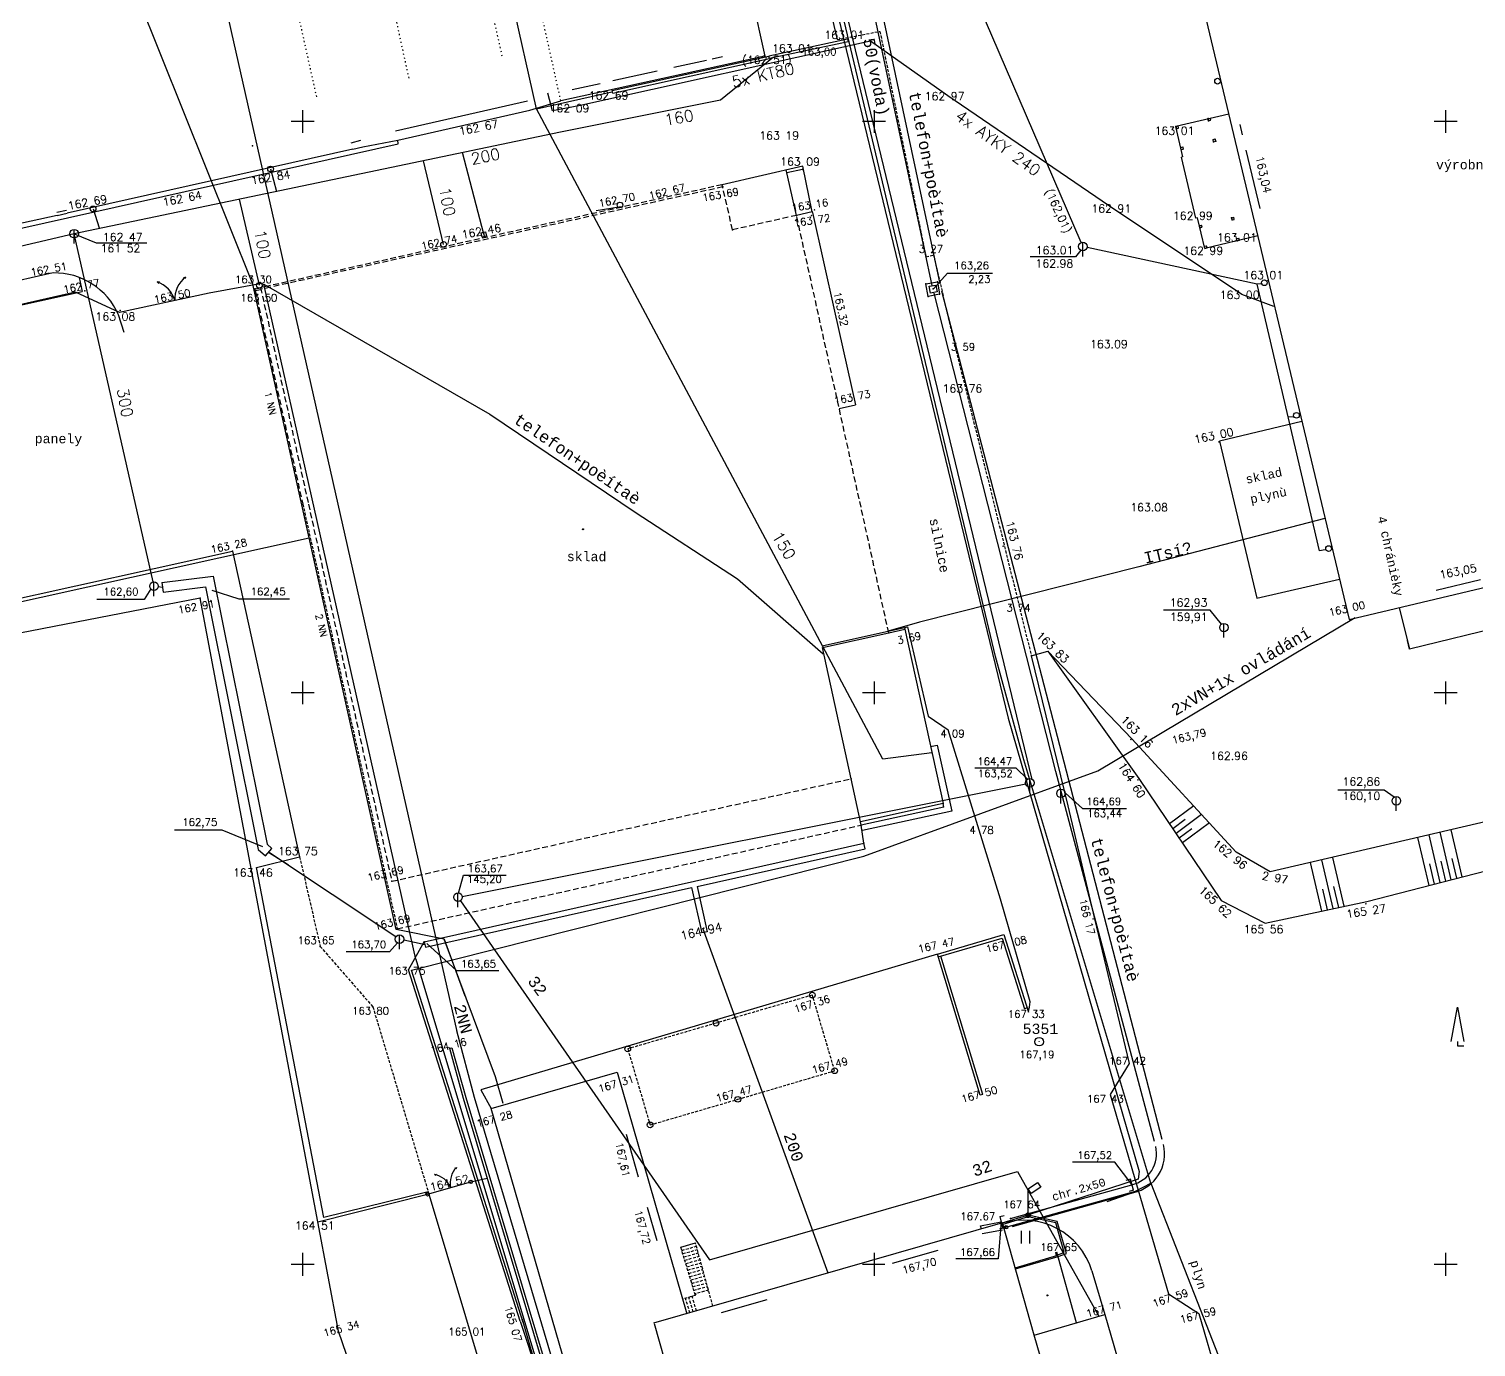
# Model space of a CAD drawing. Extents: x -743125 to -742188, y -1001500 to -1000750.
# Drawn here: x -742723.9 to -742597.3, y -1001207.2 to -1001091.9 of the extents above; entities that cross this region are included whole.
import ezdxf
from ezdxf.enums import TextEntityAlignment as Align

# ---------------------------------------------------------------- set-up
doc = ezdxf.new("R2010")
doc.units = 0
doc.header["$MEASUREMENT"] = 0
for name, pattern in [('DASHED', [0.75, 0.5, -0.25]), ('DOT', [0.25, 0, -0.25]), ('HIDDEN', [0.375, 0.25, -0.125])]:
    doc.linetypes.add(name, pattern=pattern)
doc.layers.get('0').update_dxf_attribs({"linetype": 'CONTINUOUS'})
for name, color, linetype in [('1', 7, 'CONTINUOUS'), ('11', 7, 'CONTINUOUS'), ('12', 7, 'CONTINUOUS'), ('14', 7, 'CONTINUOUS'), ('15', 7, 'CONTINUOUS'), ('19', 7, 'CONTINUOUS'), ('2', 7, 'CONTINUOUS'), ('20', 7, 'CONTINUOUS'), ('31', 7, 'CONTINUOUS'), ('34', 7, 'CONTINUOUS'), ('40', 7, 'CONTINUOUS'), ('41', 7, 'CONTINUOUS'), ('43', 7, 'CONTINUOUS'), ('44', 7, 'CONTINUOUS'), ('48', 7, 'CONTINUOUS'), ('51', 7, 'CONTINUOUS'), ('60', 7, 'CONTINUOUS'), ('7', 7, 'CONTINUOUS')]:
    doc.layers.add(name, color=color, linetype=linetype)
doc.styles.add('MONOTXT', font='MONOTXT', dxfattribs={"height": 0.2})
doc.styles.add('ROMANS', font='ROMANS', dxfattribs={"height": 0.2})

# ---------------------------------------------------------------- blocks, each defined once
blk = doc.blocks.new('CHRAN')
at = {"layer": '40', "color": 3, "linetype": 'Continuous'}
for p, q in [((0, 0.247), (-0.2, 0.247)), ((0, -0.253), (0, 0.247)), ((0, -0.253), (-0.2, -0.253))]:
    blk.add_line(p, q, dxfattribs=at)
blk = doc.blocks.new('3$06')
at = {"layer": '12', "color": 120, "linetype": 'Continuous'}
for p, q in [((-0.75, 2.2), (-0.75, 0)), ((0.75, 2.2), (0.75, 0))]:
    blk.add_line(p, q, dxfattribs=at)
blk = doc.blocks.new('6$202')
at = {"layer": '12', "color": 120, "linetype": 'Continuous'}
blk.add_line((-0.004, -1.748), (-0.004, 0.75), dxfattribs=at)
blk.add_circle((0, 0), 0.75, dxfattribs=at)
blk = doc.blocks.new('6$561')
at = {"layer": '12', "color": 120, "linetype": 'Continuous'}
for points in [[(0, 0.4), (0, 4.600000000000001), (1.638, 5.748), (2.212, 4.928), (0.5720000000000001, 3.78), (0, 4.600000000000001)], [(-0.4, 0), (-0.336, -0.204), (-0.148, -0.356), (0.08, -0.372), (0.256, -0.28), (0.37, -0.088), (0.352, 0.144), (0.228, 0.304), (0.044, 0.376), (-0.178, 0.328), (-0.324, 0.172), (-0.36, -0.008), (-0.288, -0.204), (-0.108, -0.328), (0.084, -0.332), (0.244, -0.24), (0.338, -0.052), (0.308, 0.148), (0.196, 0.28), (0.014, 0.34), (-0.18, 0.282), (-0.296, 0.144), (-0.32, -0.024), (-0.24, -0.2), (-0.078, -0.296), (0.08, -0.292), (0.23, -0.196), (0.302, -0.02), (0.268, 0.142), (0.162, 0.256), (-0.012, 0.3), (-0.174, 0.24), (-0.262, 0.12), (-0.278, -0.04), (-0.194, -0.192), (-0.058, -0.262), (0.084, -0.252), (0.214, -0.152), (0.264, 0), (0.23, 0.13), (0.124, 0.232), (-0.03, 0.26), (-0.158, 0.202), (-0.23, 0.096), (-0.236, -0.052), (-0.156, -0.172), (-0.044, -0.224), (0.088, -0.208), (0.192, -0.112), (0.224, 0.01), (0.19, 0.12), (0.09, 0.206), (-0.04, 0.218), (-0.136, 0.168), (-0.198, 0.068), (-0.192, -0.058), (-0.124, -0.148), (-0.028, -0.186), (0.08600000000000001, -0.164), (0.168, -0.08), (0.186, 0.014), (0.15, 0.11), (0.06, 0.176), (-0.04, 0.178), (-0.116, 0.132), (-0.164, 0.044), (-0.15, -0.056), (-0.096, -0.12), (-0.012, -0.148), (0.08, -0.124), (0.136, -0.056), (0.144, 0.018), (0.112, 0.096), (0.038, 0.14), (-0.032, 0.138), (-0.096, 0.098), (-0.126, 0.024), (-0.112, -0.046), (-0.068, -0.092), (0, -0.108), (0.066, -0.084), (0.1, -0.038), (0.106, 0.022), (0.076, 0.08), (0.024, 0.104), (-0.028, 0.1), (-0.07200000000000001, 0.066), (-0.088, 0.012), (-0.076, -0.032), (-0.042, -0.062), (0.006, -0.07), (0.048, -0.052), (0.066, -0.02), (0.066, 0.022), (0.044, 0.056), (0.012, 0.066), (-0.02, 0.06), (-0.044, 0.038), (-0.05, 0.008), (-0.04, -0.016), (-0.02, -0.03)], [(-0.02, -0.03), (0.006, -0.03), (0.022, -0.02), (0.03, -0.002), (0.028, 0.016), (0.016, 0.028), (0.004, 0.028), (-0.008, 0.024), (-0.012, 0.014), (-0.01, 0.008)]]:
    blk.add_lwpolyline(points, dxfattribs=at)
blk.add_circle((0, 0), 0.4, dxfattribs=at)
blk = doc.blocks.new('1$03')
at = {"layer": '14', "color": 7, "linetype": 'Continuous'}
blk.add_lwpolyline([(-0.002, 0.002), (0.002, 0.002), (0.002, -0.002), (-0.002, -0.002)], close=True, dxfattribs=at)
blk.add_circle((0, 1.192092895507813e-10), 0.375, dxfattribs=at)
blk = doc.blocks.new('3$091')
at = {"layer": '12', "color": 120, "linetype": 'Continuous'}
for points in [[(-0.55, 0.4), (0, 3.4), (0.55, 0.4)], [(0, 0.4), (0, 0), (0.55, 0)]]:
    blk.add_lwpolyline(points, dxfattribs=at)
blk = doc.blocks.new('4$02')
at = {"layer": '12', "color": 120, "linetype": 'Continuous'}
for p, q in [((0.088, 0), (-0.08600000000000001, 0)), ((-0.082, 0.026), (0.084, 0.026)), ((0.07, 0.05), (-0.07, 0.05)), ((-0.038, 0.074), (0.042, 0.074)), ((-0.082, -0.026), (0.08600000000000001, -0.026)), ((0.074, -0.05), (-0.07200000000000001, -0.05)), ((-0.046, -0.074), (0.048, -0.074))]:
    blk.add_line(p, q, dxfattribs=at)
blk.add_circle((0.002249501466751099, -0.001342226266860962), 0.08700000000000001, dxfattribs=at)
blk = doc.blocks.new('2$271')
at = {"layer": '12', "color": 120, "linetype": 'Continuous'}
for points in [[(-2.299, 3.432), (-2.519, 3.765), (-2.091, 3.718)], [(2.145, 3.741), (2.514, 3.765), (2.316, 3.466)]]:
    blk.add_lwpolyline(points, dxfattribs=at)
for centre, radius, start, end in [((-4.819257533788681, -0.4964161009788513), 4.842483569777185, 5.926472222222222, 61.66390000000001), ((4.814771661520004, -0.496425687789917), 4.842483569777184, 118.3359833333334, 174.0734111111111)]:
    blk.add_arc(centre, radius, start, end, dxfattribs=at)
blk = doc.blocks.new('6$301')
at = {"layer": '12', "color": 120, "linetype": 'Continuous'}
blk.add_lwpolyline([(-0.5, 0), (-0.5, 0.5), (0.5, 0.5), (0.5, -0.5), (-0.5, -0.5), (-0.5, 0), (0.5, 0)], dxfattribs=at)

msp = doc.modelspace()

# ---------------------------------------------------------------- linework, layer by layer
at = {"layer": '1', "color": 7, "linetype": 'Continuous'}
for p, q in [((-742655.99, -1001080.91), (-742653.24, -1001092.84)), ((-742652.33, -1001092.8), (-742659.203, -1001094.285)), ((-742652.28, -1001093.04), (-742659.16, -1001094.48)), ((-742652.33, -1001092.8), (-742652.28, -1001093.04)), ((-742672.921, -1001097.296), (-742659.203, -1001094.285)), ((-742672.87, -1001097.53), (-742659.16, -1001094.48)), ((-742659.16, -1001094.48), (-742659.203, -1001094.285)), ((-742672.87, -1001097.53), (-742672.921, -1001097.296)), ((-742620.74, -1001099.949), (-742620.787, -1001099.755)), ((-742620.786, -1001099.755), (-742620.5920000001, -1001099.709)), ((-742620.786, -1001099.755), (-742620.7390000001, -1001099.949)), ((-742620.74, -1001099.949), (-742620.545, -1001099.903)), ((-742620.545, -1001099.902), (-742620.5920000001, -1001099.709)), ((-742623.554, -1001100.634), (-742623.601, -1001100.44)), ((-742623.6, -1001100.44), (-742623.406, -1001100.394)), ((-742623.6, -1001100.44), (-742623.5530000001, -1001100.634)), ((-742623.554, -1001100.634), (-742623.359, -1001100.588)), ((-742623.359, -1001100.587), (-742623.406, -1001100.394)), ((-742740.53, -1001112.89), (-742691.64, -1001101.96)), ((-742691.64, -1001101.96), (-742691.68, -1001101.64)), ((-742623.13, -1001102.46), (-742623.177, -1001102.266)), ((-742623.176, -1001102.266), (-742622.982, -1001102.22)), ((-742623.13, -1001102.46), (-742622.935, -1001102.414)), ((-742622.935, -1001102.413), (-742622.982, -1001102.22)), ((-742620.295, -1001101.776), (-742620.3420000001, -1001101.582)), ((-742620.341, -1001101.582), (-742620.147, -1001101.536)), ((-742620.295, -1001101.776), (-742620.1, -1001101.73)), ((-742620.1, -1001101.729), (-742620.147, -1001101.536)), ((-742656.24, -1001103.91), (-742663.29, -1001105.54)), ((-742655.41, -1001107.91), (-742656.24, -1001103.91)), ((-742656.78, -1001108.22), (-742657.6780000001, -1001104.243)), ((-742656.25, -1001104.2), (-742657.62, -1001104.5)), ((-742655.41, -1001107.91), (-742656.78, -1001108.22)), ((-742655.4, -1001107.96), (-742653.46, -1001116.6)), ((-742621.54, -1001109.11), (-742621.346, -1001109.064)), ((-742621.299, -1001109.257), (-742621.346, -1001109.064)), ((-742618.68, -1001108.619), (-742618.7270000001, -1001108.425)), ((-742618.726, -1001108.425), (-742618.532, -1001108.379)), ((-742618.726, -1001108.425), (-742618.679, -1001108.619)), ((-742618.68, -1001108.619), (-742618.485, -1001108.573)), ((-742618.485, -1001108.572), (-742618.532, -1001108.379)), ((-742621.4940000001, -1001109.304), (-742621.541, -1001109.11)), ((-742621.54, -1001109.11), (-742621.493, -1001109.304)), ((-742621.4940000001, -1001109.304), (-742621.299, -1001109.258)), ((-742618.235, -1001110.446), (-742618.282, -1001110.252)), ((-742618.281, -1001110.252), (-742618.087, -1001110.206)), ((-742618.04, -1001110.399), (-742618.087, -1001110.206)), ((-742621.06, -1001111.11), (-742621.107, -1001110.916)), ((-742621.106, -1001110.916), (-742620.912, -1001110.87)), ((-742621.06, -1001111.11), (-742620.865, -1001111.064)), ((-742620.865, -1001111.063), (-742620.912, -1001110.87)), ((-742618.235, -1001110.446), (-742618.04, -1001110.4)), ((-742721.8200000001, -1001113.26), (-742739.51, -1001117.27)), ((-742719.5430000001, -1001113.653), (-742719.282, -1001114.874)), ((-742743.78, -1001120.32), (-742719.282, -1001114.874)), ((-742653.46, -1001116.6), (-742651.63, -1001124.79)), ((-742715.62, -1001118.48), (-742716.1, -1001116.92)), ((-742653.0530000001, -1001125.108), (-742651.63, -1001124.79)), ((-742738.4, -1001144.74), (-742706.14, -1001137.6)), ((-742706.14, -1001137.6), (-742700.26, -1001164.33)), ((-742712.313, -1001140.348), (-742707.808, -1001139.785)), ((-742712.313, -1001140.348), (-742712.207, -1001141.192)), ((-742712.207, -1001141.192), (-742708.486, -1001140.727)), ((-742654.547, -1001145.877), (-742647.082, -1001144.224)), ((-742647.3520000001, -1001144.284), (-742647.3200000001, -1001144.43)), ((-742647.082, -1001144.224), (-742645.27, -1001152.05)), ((-742636.248, -1001146.757), (-742633.06, -1001159.89)), ((-742645.27, -1001152.05), (-742643.53, -1001153.23)), ((-742638.947, -1001168.037), (-742643.53, -1001153.23)), ((-742645.068, -1001154.689), (-742644.482, -1001154.56)), ((-742644.482, -1001154.56), (-742643.212, -1001160.344)), ((-742643.906, -1001159.984), (-742643.97, -1001159.69)), ((-742643.906, -1001159.984), (-742651.126, -1001161.564)), ((-742643.212, -1001160.344), (-742651.019, -1001162.052)), ((-742633.06, -1001159.89), (-742630.73, -1001169.77)), ((-742650.89, -1001163.15), (-742651.14, -1001161.57)), ((-742689.36, -1001171.77), (-742650.89, -1001163.15)), ((-742650.781, -1001163.638), (-742650.89, -1001163.15)), ((-742704.02, -1001165.27), (-742700.26, -1001164.33)), ((-742703.252, -1001164.248), (-742702.688, -1001163.612)), ((-742665.486, -1001166.933), (-742650.781, -1001163.638)), ((-742698.15, -1001195.91), (-742704.02, -1001165.27)), ((-742689.251, -1001172.258), (-742665.969, -1001167.041)), ((-742665.969, -1001167.041), (-742665.081, -1001171.006)), ((-742665.486, -1001166.933), (-742664.5970000001, -1001170.898)), ((-742636.34, -1001177.04), (-742638.947, -1001168.037)), ((-742630.73, -1001169.77), (-742627.68, -1001182.44)), ((-742664.5970000001, -1001170.898), (-742665.081, -1001171.006)), ((-742690.72, -1001174.23), (-742689.36, -1001171.77)), ((-742689.36, -1001171.77), (-742689.251, -1001172.258)), ((-742644.4500000001, -1001172.86), (-742638.65, -1001171.15)), ((-742644.382, -1001173.09), (-742638.808, -1001171.447)), ((-742638.808, -1001171.447), (-742636.839, -1001177.633)), ((-742638.65, -1001171.15), (-742636.492, -1001177.933)), ((-742644.46, -1001172.863), (-742684.41, -1001184.74)), ((-742640.73, -1001185.2), (-742644.46, -1001172.863)), ((-742640.5, -1001185.131), (-742644.16, -1001173.025)), ((-742680.9500000001, -1001204.97), (-742690.72, -1001174.23)), ((-742636.61, -1001177.56), (-742636.839, -1001177.633)), ((-742627.68, -1001182.44), (-742629.34, -1001185.15)), ((-742684.41, -1001184.74), (-742683.49, -1001186.37)), ((-742640.5, -1001185.131), (-742640.73, -1001185.2)), ((-742629.34, -1001185.15), (-742624.25, -1001202.59)), ((-742689.009, -1001193.657), (-742698.15, -1001195.91)), ((-742689.009, -1001193.657), (-742669.86, -1001257.69)), ((-742666.91, -1001198.49), (-742665.62, -1001198.13)), ((-742630.937, -1001200.563), (-742629.81, -1001204.38)), ((-742624.25, -1001202.59), (-742621.58, -1001204.31)), ((-742680.9500000001, -1001204.97), (-742679.38, -1001209.73)), ((-742621.58, -1001204.31), (-742616.29, -1001222.4))]:
    msp.add_line(p, q, dxfattribs=at)
at = {"layer": '1', "color": 7, "linetype": 'HIDDEN'}
for p, q in [((-742653.24, -1001092.84), (-742649.49, -1001092.12)), ((-742649.49, -1001092.12), (-742645.46, -1001111.86)), ((-742645.46, -1001111.86), (-742644.81, -1001111.7)), ((-742644.81, -1001111.7), (-742642.73, -1001120.44)), ((-742642.73, -1001120.44), (-742637.33, -1001142.3)), ((-742637.33, -1001142.3), (-742636.248, -1001146.757)), ((-742700.26, -1001164.33), (-742698.46, -1001172.18)), ((-742698.46, -1001172.18), (-742693.85, -1001177.47)), ((-742693.85, -1001177.47), (-742689.009, -1001193.657)), ((-742665.633, -1001202.713), (-742666.91, -1001198.49)), ((-742666.823, -1001198.777), (-742665.541, -1001198.419)), ((-742666.736, -1001199.064), (-742665.461, -1001198.709)), ((-742664.101, -1001203.667), (-742665.62, -1001198.13)), ((-742666.649, -1001199.352), (-742665.382, -1001198.998)), ((-742666.563, -1001199.639), (-742665.302, -1001199.288)), ((-742666.476, -1001199.926), (-742665.223, -1001199.577)), ((-742666.389, -1001200.214), (-742665.144, -1001199.866)), ((-742666.302, -1001200.501), (-742665.064, -1001200.155)), ((-742666.215, -1001200.788), (-742664.985, -1001200.445)), ((-742666.128, -1001201.075), (-742664.906, -1001200.734)), ((-742666.041, -1001201.363), (-742664.826, -1001201.023)), ((-742665.9500000001, -1001201.664), (-742664.743, -1001201.327)), ((-742665.633, -1001202.713), (-742666.759, -1001203.037)), ((-742665.86, -1001201.961), (-742664.661, -1001201.626)), ((-742665.77, -1001202.261), (-742664.578, -1001201.928)), ((-742664.49, -1001202.25), (-742665.67, -1001202.59)), ((-742666.11, -1001204.245), (-742666.498, -1001202.962)), ((-742665.821, -1001204.162), (-742666.209, -1001202.879)), ((-742665.533, -1001204.079), (-742665.921, -1001202.796))]:
    msp.add_line(p, q, dxfattribs=at)
at = {"layer": '1', "color": 7, "linetype": 'Continuous'}
for points in [[(-742645.48, -1001114.21), (-742644.46, -1001114.04), (-742644.27, -1001115.12), (-742645.27, -1001115.31), (-742645.48, -1001114.21)], [(-742645.067, -1001115.017), (-742645.18, -1001114.427), (-742644.59, -1001114.314), (-742644.478, -1001114.903), (-742645.067, -1001115.017)], [(-742708.486, -1001140.727), (-742703.8790000001, -1001163.694), (-742703.252, -1001164.248)], [(-742707.808, -1001139.785), (-742703.101, -1001163.246), (-742702.688, -1001163.612)]]:
    msp.add_lwpolyline(points, dxfattribs=at)
for centre, radius in [((-742655.4, -1001176.44), 0.25), ((-742663.83, -1001178.9), 0.25), ((-742671.55, -1001181.15), 0.25), ((-742653.4500000001, -1001183.06), 0.25), ((-742661.92, -1001185.56), 0.25), ((-742669.6, -1001187.8), 0.25), ((-742685.29, -1001192.78), 0.15), ((-742689.06, -1001193.87), 0.15)]:
    msp.add_circle(centre, radius, dxfattribs=at)
for centre, radius, start, end in [((-742721.703632848, -1001119.377863358), 6.118969960928464, 23.6832, 91.0896861111111), ((-742649.3904172396, -1001175.279891962), 13.16857511023198, 348.3767999999999, 352.3188749999999), ((-742636.950615853, -1001202.418593633), 6.293393627921674, 17.14841388888889, 106.9940388888889)]:
    msp.add_arc(centre, radius, start, end, dxfattribs=at)
for points in [[(-742665.67, -1001202.59), (-742665.563, -1001202.559), (-742665.635, -1001202.713), (-742665.528, -1001202.682)], [(-742664.49, -1001202.25), (-742664.596, -1001202.28), (-742664.455, -1001202.374), (-742664.561, -1001202.404)]]:
    msp.add_solid(points, dxfattribs=at)
at = {"layer": '11', "color": 5, "linetype": 'DOT'}
for p, q in [((-742686.03, -1001078.8), (-742682.53, -1001094.4)), ((-742694.1, -1001080.72), (-742690.7000000001, -1001096.28)), ((-742702.24, -1001082.37), (-742698.75, -1001098.02))]:
    msp.add_line(p, q, dxfattribs=at)
at = {"layer": '12', "color": 120, "linetype": 'Continuous'}
for centre in [(-742619.9530151516, -1001096.475680187), (-742702.8, -1001104.16), (-742718.33, -1001107.65), (-742672.23, -1001107.31), (-742687.66, -1001110.76), (-742703.78, -1001114.34), (-742615.856, -1001114.114), (-742613.047, -1001125.713), (-742610.238, -1001137.372)]:
    msp.add_circle(centre, 0.25, dxfattribs=at)
at = {"layer": '19', "color": 7, "linetype": 'Continuous'}
for p, q in [((-742667.532, -1001095.259), (-742664.66, -1001094.634)), ((-742664.158, -1001094.517), (-742663.2710000001, -1001094.325)), ((-742672.851, -1001096.417), (-742668.965, -1001095.573)), ((-742676.402, -1001097.206), (-742673.969, -1001096.674)), ((-742691.8640000001, -1001100.835), (-742680.314, -1001098.195)), ((-742617.997, -1001100.274), (-742617.786, -1001101.159)), ((-742695.759, -1001101.877), (-742694.889, -1001101.647)), ((-742617.4670000001, -1001102.512), (-742616.2540000001, -1001107.609)), ((-742720.643, -1001107.786), (-742721.513, -1001107.976)), ((-742600.829, -1001140.998), (-742596.946, -1001140.079)), ((-742671.704, -1001188.596), (-742670.645, -1001192.344)), ((-742669.86, -1001194.991), (-742669.017, -1001197.915)), ((-742648.38, -1001199.892), (-742644.406, -1001198.748)), ((-742663.3470000001, -1001204.211), (-742659.368, -1001203.068))]:
    msp.add_line(p, q, dxfattribs=at)
at = {"layer": '2', "color": 1, "linetype": 'Continuous'}
for p, q in [((-742668.72, -1001052.75), (-742659.55, -1001094.28)), ((-742626.71, -1001066.87), (-742608.4500000001, -1001143.58)), ((-742659.55, -1001094.28), (-742677.41, -1001098.19)), ((-742680.13, -1001099), (-742677.41, -1001098.19)), ((-742691.68, -1001101.64), (-742680.13, -1001099)), ((-742618.978, -1001099.353), (-742623.6, -1001100.44)), ((-742622.979, -1001103.109), (-742623.6, -1001100.44)), ((-742695.61, -1001102.44), (-742720.59, -1001108.03)), ((-742695.61, -1001102.44), (-742694.74, -1001102.21)), ((-742694.74, -1001102.21), (-742691.68, -1001101.64)), ((-742622.979, -1001103.109), (-742623.11, -1001103.14)), ((-742621.85, -1001108.46), (-742623.11, -1001103.14)), ((-742721.46, -1001108.22), (-742740.8200000001, -1001112.51)), ((-742721.46, -1001108.22), (-742720.59, -1001108.03)), ((-742621.704, -1001108.426), (-742621.85, -1001108.46)), ((-742621.06, -1001111.11), (-742621.704, -1001108.426)), ((-742616.438, -1001110.023), (-742621.06, -1001111.11)), ((-742608.4500000001, -1001143.58), (-742582.785, -1001137.507)), ((-742648.72, -1001144.74), (-742647.3200000001, -1001144.43)), ((-742647.3200000001, -1001144.43), (-742643.97, -1001159.69)), ((-742654.515, -1001146.023), (-742648.72, -1001144.739)), ((-742652.01, -1001157.51), (-742654.515, -1001146.023)), ((-742651.1900000001, -1001161.27), (-742652.01, -1001157.51)), ((-742643.97, -1001159.69), (-742651.1900000001, -1001161.27)), ((-742683.49, -1001186.37), (-742672.49, -1001183.19)), ((-742672.49, -1001183.19), (-742666.387, -1001204.325)), ((-742665.66, -1001247.83), (-742683.49, -1001186.37)), ((-742638.77, -1001196.38), (-742669.29, -1001205.16)), ((-742635.99, -1001206.2), (-742638.77, -1001196.38)), ((-742634.103, -1001198.974), (-742634.0040000001, -1001198.947)), ((-742632.297, -1001205.112), (-742634.0040000001, -1001198.947)), ((-742637.664, -1001200.291), (-742633.936, -1001199.194)), ((-742637.633, -1001200.397), (-742633.906, -1001199.3)), ((-742634.036, -1001199.221), (-742634.103, -1001198.974)), ((-742669.25, -1001205.18), (-742652.4, -1001263.63)), ((-742635.99, -1001206.2), (-742629.81, -1001204.38)), ((-742629.81, -1001204.38), (-742623.26, -1001226.88)), ((-742629.4500000001, -1001228.71), (-742635.99, -1001206.2))]:
    msp.add_line(p, q, dxfattribs=at)
at = {"layer": '2', "color": 1, "linetype": 'DOT'}
msp.add_line((-742677.41, -1001098.19), (-742685.96, -1001059.54), dxfattribs=at)
at = {"layer": '2', "color": 1, "linetype": 'DASHED'}
for p, q in [((-742663.29, -1001105.54), (-742703.67, -1001114.55)), ((-742663.23, -1001105.73), (-742703.639, -1001114.688)), ((-742662.38, -1001109.48), (-742663.29, -1001105.54)), ((-742656.78, -1001108.22), (-742662.38, -1001109.48)), ((-742652.282, -1001128.6), (-742656.78, -1001108.22)), ((-742704.16, -1001114.66), (-742703.67, -1001114.55)), ((-742704.14, -1001114.8), (-742704.16, -1001114.66)), ((-742704.14, -1001114.8), (-742703.639, -1001114.688)), ((-742704.14, -1001114.8), (-742699.979, -1001133.493)), ((-742703.67, -1001114.55), (-742699.486, -1001133.493)), ((-742648.72, -1001144.739), (-742652.282, -1001128.6)), ((-742699.486, -1001133.493), (-742692.2000000001, -1001166.48)), ((-742692.2000000001, -1001166.48), (-742652.01, -1001157.51)), ((-742691.71, -1001170.64), (-742651.14, -1001161.57))]:
    msp.add_line(p, q, dxfattribs=at)
at = {"layer": '2', "color": 1, "linetype": 'HIDDEN'}
for p, q in [((-742699.979, -1001133.493), (-742691.71, -1001170.64)), ((-742651.14, -1001161.57), (-742651.1900000001, -1001161.27)), ((-742655.4, -1001176.44), (-742663.83, -1001178.9)), ((-742653.4500000001, -1001183.06), (-742655.4, -1001176.44)), ((-742663.83, -1001178.9), (-742671.55, -1001181.15)), ((-742671.55, -1001181.15), (-742669.6, -1001187.8))]:
    msp.add_line(p, q, dxfattribs=at)
msp.add_lwpolyline([(-742669.6, -1001187.8), (-742661.92, -1001185.56), (-742653.4500000001, -1001183.06)], dxfattribs=at)
at = {"layer": '20', "color": 4, "linetype": 'Continuous'}
for p in [(-742620.786, -1001099.755), (-742620.74, -1001099.949), (-742623.6, -1001100.44), (-742623.554, -1001100.634), (-742623.13, -1001102.46), (-742620.295, -1001101.776), (-742620.1, -1001101.73), (-742618.726, -1001108.425), (-742618.68, -1001108.619), (-742621.4940000001, -1001109.304), (-742618.235, -1001110.446)]:
    msp.add_point(p, dxfattribs=at)
at = {"layer": '31', "color": 7, "linetype": 'Continuous'}
for p, q in [((-742719.98, -1001109.82), (-742718.044, -1001110.63)), ((-742718.044, -1001110.63), (-742713.6290000001, -1001110.63))]:
    msp.add_line(p, q, dxfattribs=at)
for points in [[(-742631.915, -1001111.276), (-742632.376, -1001111.853), (-742636.357, -1001111.853)], [(-742644.816, -1001114.652), (-742643.571, -1001113.289), (-742639.647, -1001113.289)], [(-742713.2660000001, -1001140.909), (-742713.848, -1001141.824), (-742718.002, -1001141.824)], [(-742707.949, -1001141.02), (-742705.567, -1001141.768), (-742701.136, -1001141.768)], [(-742619.6190000001, -1001144.001), (-742620.586, -1001142.772), (-742624.68, -1001142.772)], [(-742636.589, -1001157.548), (-742637.561, -1001156.599), (-742641.191, -1001156.599)], [(-742633.258, -1001158.782), (-742631.7540000001, -1001160.106), (-742627.929, -1001160.106)], [(-742604.487, -1001159.132), (-742605.38, -1001158.499), (-742609.437, -1001158.499)], [(-742703.476, -1001163.467), (-742707.028, -1001162.009), (-742711.198, -1001162.009)], [(-742686.365, -1001167.517), (-742685.9130000001, -1001165.941), (-742682.188, -1001165.941)], [(-742691.6900000001, -1001171.857), (-742692.409, -1001172.645), (-742696.187, -1001172.645)], [(-742689.136, -1001171.937), (-742686.532, -1001174.294), (-742682.821, -1001174.294)], [(-742627.43, -1001193.043), (-742628.9450000001, -1001191.07), (-742632.6290000001, -1001191.07)], [(-742638.889, -1001196.249), (-742639.145, -1001199.519), (-742642.836, -1001199.519)]]:
    msp.add_lwpolyline(points, dxfattribs=at)
for p in [(-742704.38, -1001102.14), (-742657.62, -1001104.5), (-742656.25, -1001104.2), (-742663.29, -1001105.54), (-742663.23, -1001105.73), (-742656.78, -1001108.22), (-742655.41, -1001107.91), (-742662.38, -1001109.48), (-742644.46, -1001114.04), (-742719.04, -1001114.82), (-742704.16, -1001114.66), (-742704.14, -1001114.8), (-742703.67, -1001114.55), (-742645.48, -1001114.21), (-742645.27, -1001115.31), (-742644.84, -1001114.66), (-742644.27, -1001115.12), (-742715.9500000001, -1001116.55), (-742706.14, -1001137.6), (-742708.97, -1001141.7), (-742647.3200000001, -1001144.43), (-742648.72, -1001144.74), (-742652.01, -1001157.51), (-742643.97, -1001159.69), (-742651.1900000001, -1001161.27), (-742651.14, -1001161.57), (-742650.89, -1001163.15), (-742692.2000000001, -1001166.48), (-742691.71, -1001170.64), (-742698.46, -1001172.18), (-742691.52, -1001171.54), (-742689.36, -1001171.77), (-742690.72, -1001174.23), (-742693.85, -1001177.47), (-742687.16, -1001181.09), (-742627.4500000001, -1001193.03), (-742638.89, -1001196.29), (-742638.0700000001, -1001196)]:
    msp.add_point(p, dxfattribs=at)
at = {"layer": '34', "color": 30, "linetype": 'Continuous'}
for p, q in [((-742636.26, -1001146.76), (-742634.8, -1001146.35)), ((-742634.8, -1001146.35), (-742626.83, -1001157.49)), ((-742627.4400000001, -1001154.02), (-742634.8, -1001146.35)), ((-742618.31, -1001163.93), (-742627.4400000001, -1001154.02)), ((-742626.83, -1001157.49), (-742619.63, -1001168.16)), ((-742622.033, -1001159.889), (-742624.145, -1001161.469)), ((-742621.351, -1001160.629), (-742623.585, -1001162.299)), ((-742594.79, -1001160.86), (-742615.36, -1001165.67)), ((-742622.7980000001, -1001161.086), (-742623.865, -1001161.884)), ((-742622.199, -1001161.887), (-742623.305, -1001162.714)), ((-742620.67, -1001161.368), (-742623.025, -1001163.128)), ((-742600.506, -1001162.197), (-742599.535, -1001166.348)), ((-742599.532, -1001161.969), (-742598.566, -1001166.099)), ((-742602.453, -1001162.652), (-742601.4720000001, -1001166.845)), ((-742601.479, -1001162.424), (-742600.503, -1001166.596)), ((-742615.36, -1001165.67), (-742618.31, -1001163.93)), ((-742610.863, -1001164.618), (-742609.867, -1001168.875)), ((-742609.89, -1001164.391), (-742608.889, -1001168.666)), ((-742606.9, -1001168.24), (-742591.41, -1001164.26)), ((-742600.427, -1001164.727), (-742600.019, -1001166.472)), ((-742599.454, -1001164.499), (-742599.051, -1001166.223)), ((-742611.837, -1001164.846), (-742610.845, -1001169.084)), ((-742601.4010000001, -1001164.955), (-742600.988, -1001166.721)), ((-742610.781, -1001167.165), (-742610.356, -1001168.979)), ((-742609.807, -1001166.937), (-742609.378, -1001168.77)), ((-742619.63, -1001168.16), (-742615.78, -1001170.14)), ((-742615.78, -1001170.14), (-742606.9, -1001168.24))]:
    msp.add_line(p, q, dxfattribs=at)
at = {"layer": '40', "color": 3, "linetype": 'Continuous'}
for p, q in [((-742644.916, -1001114.354), (-742655.84, -1001063.06)), ((-742653.655, -1001085.486), (-742636.189, -1001157.578)), ((-742686.032, -1001167.806), (-742636.738, -1001157.944)), ((-742686.188, -1001168.189), (-742664.403, -1001199.595)), ((-742664.403, -1001199.595), (-742637.458, -1001191.875)), ((-742637.458, -1001191.875), (-742630.3470000001, -1001204.538)), ((-742638.0700000001, -1001196), (-742627.4500000001, -1001193.03)), ((-742640.679, -1001196.619), (-742638.89, -1001196.29)), ((-742640.595, -1001196.907), (-742640.679, -1001196.619))]:
    msp.add_line(p, q, dxfattribs=at)
msp.add_lwpolyline([(-742625.469, -1001189.256), (-742634.103, -1001156.871), (-742644.75, -1001115.03)], dxfattribs=at)
msp.add_arc((-742628.0526114339, -1001190.32885552), 2.767548019792971, 282.5764444444445, 13.4528305555556, dxfattribs=at)
at = {"layer": '41', "color": 30, "linetype": 'Continuous'}
for p, q in [((-742679.5260000001, -1001098.893), (-742688.47, -1001059.044)), ((-742631.8790000001, -1001110.606), (-742640.262, -1001091.204)), ((-742658.79, -1001094.37), (-742663.4500000001, -1001098.15)), ((-742679.5260000001, -1001098.893), (-742672.9450000001, -1001097.422)), ((-742649.237, -1001155.813), (-742679.5260000001, -1001098.893)), ((-742663.4500000001, -1001098.15), (-742677.42, -1001100.94)), ((-742677.42, -1001100.94), (-742719.98, -1001109.82)), ((-742684.14, -1001109.87), (-742685.9940000001, -1001102.729)), ((-742687.66, -1001110.76), (-742689.4230000001, -1001103.444)), ((-742702.8, -1001104.16), (-742702.291, -1001106.129)), ((-742718.33, -1001107.65), (-742717.801, -1001109.307)), ((-742703.78, -1001114.34), (-742705.5260000001, -1001106.804)), ((-742672.14, -1001107.46), (-742674.31, -1001107.815)), ((-742719.98, -1001109.82), (-742743.97, -1001115.47)), ((-742713.0650000001, -1001140.291), (-742719.98, -1001109.82)), ((-742616.488, -1001114.248), (-742631.363, -1001111.029)), ((-742616.091, -1001114.198), (-742616.488, -1001114.248)), ((-742611.027, -1001137.58), (-742616.488, -1001114.248)), ((-742613.2660000001, -1001125.832), (-742613.758, -1001125.887)), ((-742610.535, -1001137.471), (-742611.027, -1001137.58)), ((-742712.26, -1001140.77), (-742712.6290000001, -1001140.715)), ((-742644.939, -1001155.244), (-742649.237, -1001155.813)), ((-742691.832, -1001171.332), (-742702.97, -1001163.93)), ((-742702.97, -1001163.93), (-742701.242, -1001165.053)), ((-742654.0210000001, -1001200.768), (-742664.97, -1001170.58)), ((-742689.289, -1001172.042), (-742691.154, -1001171.622))]:
    msp.add_line(p, q, dxfattribs=at)
at = {"layer": '43', "color": 2, "linetype": 'Continuous'}
msp.add_lwpolyline([(-742638.9890000001, -1001196.903), (-742627.136, -1001193.608), (-742625.782, -1001192.892), (-742636.905, -1001155.854), (-742639.377, -1001146.822), (-742653.941, -1001085.643)], dxfattribs=at)
msp.add_circle((-742638.443, -1001196.751), 0.15, dxfattribs=at)
at = {"layer": '44', "color": 230, "linetype": 'Continuous'}
for p, q in [((-742704.365, -1001114.248), (-742723.922, -1001065.339)), ((-742712.402, -1001064.78), (-742686.5040000001, -1001179.623)), ((-742650.3200000001, -1001092.98), (-742675.83, -1001098.64)), ((-742643.55, -1001097.76), (-742650.3200000001, -1001092.98)), ((-742678.1410000001, -1001099.083), (-742678.549, -1001097.519)), ((-742675.83, -1001098.64), (-742678.1410000001, -1001099.083)), ((-742629.39, -1001107.42), (-742643.55, -1001097.76)), ((-742617.83, -1001115.13), (-742629.39, -1001107.42)), ((-742691.8, -1001170.7), (-742704.365, -1001114.248)), ((-742615.02, -1001116.19), (-742617.83, -1001115.13)), ((-742699.422, -1001136.456), (-742738.328, -1001145.067)), ((-742580.6, -1001140.65), (-742603.15, -1001146.16)), ((-742604.049, -1001142.539), (-742603.15, -1001146.16)), ((-742630.424, -1001156.814), (-742607.905, -1001143.41)), ((-742603.15, -1001146.16), (-742603.337, -1001145.426)), ((-742687.6, -1001171.56), (-742691.8, -1001170.7)), ((-742686.537, -1001179.525), (-742684.983, -1001185.369)), ((-742684.983, -1001185.369), (-742660.411, -1001268.021)), ((-742669.544, -1001243.75), (-742680.769, -1001204.831))]:
    msp.add_line(p, q, dxfattribs=at)
for points in [[(-742654.4770000001, -1001085.035), (-742654.287, -1001086.085), (-742638.28, -1001152.197)], [(-742638.28, -1001152.197), (-742626.821, -1001191.888), (-742626.895, -1001192.558), (-742636.568, -1001195.685)], [(-742680.698, -1001205.076), (-742690.471, -1001174.272), (-742650.904, -1001164.285), (-742630.424, -1001156.814)], [(-742682.4400000001, -1001185.92), (-742683.11, -1001183.59), (-742687.6, -1001171.56), (-742685.802, -1001176.519)], [(-742615.464, -1001219.683), (-742616.0700000001, -1001217.67), (-742625.76, -1001192.919)]]:
    msp.add_lwpolyline(points, dxfattribs=at)
at = {"layer": '48', "color": 6, "linetype": 'Continuous'}
for p, q in [((-742644.231, -1001114.208), (-742655.155, -1001062.914)), ((-742690.077, -1001173.291), (-742703.385, -1001114.242)), ((-742624.791, -1001189.08), (-742644.072, -1001114.854)), ((-742648.759, -1001144.57), (-742647.962, -1001144.365)), ((-742646.02, -1001143.8), (-742648.758, -1001144.594)), ((-742637.881, -1001196.674), (-742627.261, -1001193.704)), ((-742627.2980000001, -1001193.713), (-742629.627, -1001194.525)), ((-742640.552, -1001197.307), (-742638.763, -1001196.978))]:
    msp.add_line(p, q, dxfattribs=at)
for points in [[(-742703.385, -1001114.242), (-742683.6290000001, -1001125.627), (-742670.911, -1001134.179), (-742661.946, -1001140.02), (-742654.441, -1001146.59)], [(-742610.557, -1001134.73), (-742626.85, -1001138.97), (-742646.02, -1001143.8)], [(-742690.077, -1001173.291), (-742658.71, -1001277.92), (-742658.073, -1001277.709)]]:
    msp.add_lwpolyline(points, dxfattribs=at)
msp.add_arc((-742628.0526114339, -1001190.32885552), 3.467548019792971, 282.5764444444445, 13.4528305555556, dxfattribs=at)
at = {"layer": '51', "color": 30, "linetype": 'Continuous'}
for p, q in [((-742719.88, -1001114.94), (-742743.27, -1001120.22)), ((-742716.01, -1001116.71), (-742719.88, -1001114.94)), ((-742708.16, -1001115.04), (-742716.01, -1001116.71)), ((-742703.5700000001, -1001114.17), (-742708.16, -1001115.04)), ((-742703.5700000001, -1001114.17), (-742703.4940000001, -1001114.503)), ((-742612.576, -1001126.247), (-742619.78, -1001127.97)), ((-742619.78, -1001127.97), (-742616.52, -1001141.71)), ((-742616.52, -1001141.71), (-742609.2880000001, -1001140.061)), ((-742708.97, -1001141.7), (-742758.42, -1001151.29)), ((-742698.66, -1001196.28), (-742708.97, -1001141.7)), ((-742687.16, -1001181.09), (-742686.939, -1001181.044)), ((-742687.16, -1001181.09), (-742685.9500000001, -1001185.45)), ((-742686.939, -1001181.044), (-742685.724, -1001185.413)), ((-742685.9500000001, -1001185.45), (-742661.54, -1001266.96)), ((-742685.724, -1001185.413), (-742661.326, -1001266.911)), ((-742685.29, -1001192.78), (-742683.854, -1001192.45)), ((-742698.66, -1001196.28), (-742689.06, -1001193.87)), ((-742689.06, -1001193.87), (-742685.29, -1001192.78)), ((-742696.87, -1001205.86), (-742698.66, -1001196.28)), ((-742636.53, -1001195.7), (-742638.81, -1001196.39)), ((-742636.524, -1001195.855), (-742638.73, -1001196.523)), ((-742633.97, -1001196.25), (-742636.53, -1001195.7)), ((-742634.089, -1001196.378), (-742636.524, -1001195.855)), ((-742633.363, -1001198.963), (-742634.089, -1001196.378)), ((-742633.18, -1001199.06), (-742633.97, -1001196.25)), ((-742633.953, -1001199.158), (-742633.363, -1001198.963)), ((-742633.906, -1001199.3), (-742633.18, -1001199.06)), ((-742690.1900000001, -1001225.12), (-742696.87, -1001205.86))]:
    msp.add_line(p, q, dxfattribs=at)
at = {"layer": '60', "color": 7, "linetype": 'Continuous'}
for p, q in [((-742699, -1001100), (-742701, -1001100)), ((-742700, -1001099), (-742700, -1001101)), ((-742649, -1001100), (-742651, -1001100)), ((-742650, -1001099), (-742650, -1001101)), ((-742599, -1001100), (-742601, -1001100)), ((-742600, -1001099), (-742600, -1001101)), ((-742700, -1001149), (-742700, -1001151)), ((-742650, -1001149), (-742650, -1001151)), ((-742600, -1001149), (-742600, -1001151)), ((-742699, -1001150), (-742701, -1001150)), ((-742649, -1001150), (-742651, -1001150)), ((-742599, -1001150), (-742601, -1001150)), ((-742699, -1001200), (-742701, -1001200)), ((-742700, -1001199), (-742700, -1001201)), ((-742649.056, -1001200), (-742651, -1001200)), ((-742650, -1001199), (-742650, -1001201)), ((-742599, -1001200), (-742601, -1001200)), ((-742600, -1001199), (-742600, -1001201))]:
    msp.add_line(p, q, dxfattribs=at)

# ---------------------------------------------------------------- block references
at = {"layer": '12', "color": 120, "linetype": 'Continuous', "xscale": 0.5, "yscale": 0.5}
for name, p in [('6$202', (-742719.98, -1001109.82)), ('6$202', (-742631.73, -1001110.95)), ('6$202', (-742713, -1001140.66)), ('6$202', (-742619.39, -1001144.29)), ('6$202', (-742636.37, -1001157.87)), ('6$202', (-742633.65, -1001158.79)), ('6$202', (-742604.31, -1001159.45)), ('6$202', (-742686.4, -1001167.88)), ('6$202', (-742691.52, -1001171.54)), ('6$561', (-742636.53, -1001195.7)), ('3$06', (-742636.764, -1001198.178))]:
    msp.add_blockref(name, p, dxfattribs=at)
at = {"layer": '12', "color": 120, "linetype": 'Continuous'}
for name, p, xscale, yscale, rotation in [('6$301', (-742684.1460000001, -1001109.888), 0.3847502544677546, 0.3847502544677546, 281.08798553726), ('2$271', (-742711.1680000001, -1001115.682), 0.4999996996532035, 0.4999996996532035, 9.423284622953727), ('4$02', (-742675.465, -1001135.686), 0.5, 0.5, 90), ('2$271', (-742687.052, -1001193.271), 0.4000000165167917, 0.4000000165167917, 17.36759322622261), ('4$02', (-742634.835, -1001202.723), 0.5, 0.5, 90)]:
    msp.add_blockref(name, p, dxfattribs=dict(at, xscale=xscale, yscale=yscale, rotation=rotation))
msp.add_blockref('3$091', (-742598.968, -1001180.888), dxfattribs=at)
at = {"layer": '14', "color": 7, "linetype": 'Continuous'}
msp.add_blockref('1$03', (-742635.562, -1001180.518), dxfattribs=at)
at = {"layer": '40', "color": 3, "linetype": 'Continuous'}
for p, xscale, yscale, rotation in [((-742627.442, -1001193.015), 2.000002063313153, 2.000002063313153, 15.92018179493953), ((-742638.883, -1001196.309), 2.000002782661183, 2.000002782661183, 193.8891261240338)]:
    msp.add_blockref('CHRAN', p, dxfattribs=dict(at, xscale=xscale, yscale=yscale, rotation=rotation))

# ---------------------------------------------------------------- texts
at = {"color": 6, "linetype": 'Continuous', "style": 'ROMANS'}
msp.add_text('.', height=0.75, dxfattribs=at).set_placement((-742630.822, -1001169.424), align=Align.MIDDLE)
at = {"layer": '15', "color": 7, "linetype": 'Continuous', "style": 'MONOTXT'}
msp.add_text('5351', height=0.9, dxfattribs=at).set_placement((-742635.446, -1001179.396), align=Align.MIDDLE)
at = {"layer": '31', "color": 7, "linetype": 'Continuous', "style": 'ROMANS'}
for s, height, p in [('163 01 ', 0.7000000000000001, (-742652.365, -1001092.43)), ('163 01 ', 0.7000000000000001, (-742656.9450000001, -1001093.604)), ('163,00 ', 0.65, (-742654.5920000001, -1001093.994)), ('(162 51) ', 0.7000000000000001, (-742659.142, -1001094.67)), ('162 69 ', 0.7000000000000001, (-742672.987, -1001097.725)), ('162 97 ', 0.7000000000000001, (-742643.59, -1001097.791)), ('162 09 ', 0.7000000000000001, (-742676.408, -1001098.85)), ('163 19', 0.7000000000000001, (-742658.302, -1001101.229)), ('163 01 ', 0.7000000000000001, (-742623.474, -1001100.819)), ('163 09 ', 0.7000000000000001, (-742656.24, -1001103.52)), ('162 91 ', 0.7000000000000001, (-742629.01, -1001107.623)), ('162 99 ', 0.7000000000000001, (-742621.875, -1001108.257)), ('162 47 ', 0.7000000000000001, (-742715.492, -1001110.112)), ('163 01 ', 0.7000000000000001, (-742618.014, -1001110.146)), ('161 52', 0.7000000000000001, (-742715.931, -1001111.098)), ('3 27', 0.65, (-742645.022, -1001111.163)), ('163.01 ', 0.7000000000000001, (-742633.968, -1001111.273)), ('162 99 ', 0.7000000000000001, (-742620.959, -1001111.313)), ('163,26 ', 0.65, (-742641.2490000001, -1001112.701)), ('162.98 ', 0.7000000000000001, (-742633.984, -1001112.427)), ('163 30', 0.65, (-742704.297, -1001113.821)), ('2,23 ', 0.65, (-742640.566, -1001113.89)), ('163 01 ', 0.7000000000000001, (-742615.707, -1001113.445)), ('.', 0.75, (-742615.625, -1001113.623)), ('163 50', 0.65, (-742703.822, -1001115.427)), ('163 00 ', 0.7000000000000001, (-742617.779, -1001115.181)), ('163 08 ', 0.7000000000000001, (-742716.137, -1001117.066)), ('163.09 ', 0.7000000000000001, (-742629.218, -1001119.478)), ('3 59', 0.65, (-742642.211, -1001119.73)), ('163 76 ', 0.7000000000000001, (-742642.028, -1001123.368)), ('.', 0.7000000000000001, (-742619.838, -1001127.709)), ('163.08 ', 0.7000000000000001, (-742625.696, -1001133.761)), ('.', 0.75, (-742638.697, -1001136.814)), ('162,60 ', 0.65, (-742715.667, -1001141.242)), ('162,45 ', 0.65, (-742702.792, -1001141.234)), ('162,93 ', 0.7000000000000001, (-742622.246, -1001142.201)), ('3 74', 0.65, (-742637.363, -1001142.556)), ('159,91 ', 0.7000000000000001, (-742622.228, -1001143.465)), ('4 09', 0.65, (-742643.137, -1001153.564)), ('.', 0.75, (-742627.53, -1001153.742)), ('164,47', 0.65, (-742639.442, -1001156.09)), ('162.96 ', 0.7000000000000001, (-742618.708, -1001155.515)), ('163,52', 0.65, (-742639.394, -1001157.143)), ('.', 0.75, (-742626.9180000001, -1001157.264)), ('162,86 ', 0.7000000000000001, (-742607.127, -1001157.865)), ('164,69', 0.65, (-742629.909, -1001159.592)), ('160,10 ', 0.7000000000000001, (-742607.126, -1001159.117)), ('162,75 ', 0.65, (-742708.77, -1001161.405)), ('163,44', 0.65, (-742629.83, -1001160.638)), ('4 78', 0.65, (-742640.595, -1001161.996)), ('163 75 ', 0.7000000000000001, (-742700.169, -1001163.843)), ('163 46 ', 0.7000000000000001, (-742704.111, -1001165.727)), ('145,20', 0.65, (-742684.093, -1001166.395)), ('163,67 ', 0.65, (-742683.794, -1001165.471)), ('.', 0.75, (-742606.968, -1001168.13)), ('165 56 ', 0.7000000000000001, (-742615.688, -1001170.671)), ('163 65', 0.65, (-742698.813, -1001171.65)), ('163,70 ', 0.65, (-742693.987, -1001172.109)), ('163,65 ', 0.65, (-742684.384, -1001173.806)), ('163 75 ', 0.65, (-742690.6290000001, -1001174.319)), ('163 80', 0.65, (-742694.049, -1001177.816)), ('167 33 ', 0.65, (-742636.464, -1001178.095)), ('167,19', 0.65, (-742635.753, -1001181.744)), ('167 42', 0.65, (-742627.826, -1001182.192)), ('167 43', 0.65, (-742629.767, -1001185.527)), ('167,52 ', 0.65, (-742630.473, -1001190.547)), ('167 64', 0.65, (-742637.091, -1001194.754)), ('164 51 ', 0.7000000000000001, (-742698.691, -1001196.615)), ('167.67 ', 0.65, (-742640.706, -1001195.797)), ('167,66 ', 0.65, (-742640.728, -1001199.033)), ('167 65', 0.65, (-742633.85, -1001198.505)), ('165 01 ', 0.65, (-742685.402, -1001205.888))]:
    msp.add_text(s, height=height, dxfattribs=at).set_placement(p, align=Align.MIDDLE)
for s, height, rotation, p in [('162 67 ', 0.7000000000000001, 11.41233888888889, (-742684.3653806644, -1001100.477292921)), ('163,04 ', 0.7000000000000001, 282.4810972222222, (-742615.9760692804, -1001104.906223925)), ('162 84 ', 0.7000000000000001, 9.615627777777778, (-742702.5522406397, -1001104.85121842)), ('162 69 ', 0.7000000000000001, 10.53725555555556, (-742718.5833494262, -1001107.031255348)), ('162 64', 0.7000000000000001, 11.26163611111111, (-742710.5259743468, -1001106.741143335)), ('162 70 ', 0.65, 11.25014444444445, (-742672.2880253062, -1001106.821673951)), ('162 67', 0.65, 13.5104, (-742668.1191249634, -1001106.1372035)), ('163 69 ', 0.65, 10.1819, (-742663.2065627408, -1001106.364226169)), ('(162,01) ', 0.7000000000000001, 294.7470916666667, (-742633.8094872826, -1001108.059947924)), ('163 16', 0.65, 8.94287222222222, (-742655.6157669179, -1001107.317477998)), ('.', 0.65, 90, (-742655.513, -1001107.745)), ('162 46 ', 0.7000000000000001, 10.45866944444444, (-742684.1252943808, -1001109.561314231)), ('163 72', 0.65, 8.94287222222222, (-742655.4295724191, -1001108.663965191)), ('.', 0.65, 90, (-742655.775, -1001108.231)), ('162 74', 0.65, 12.41322777777778, (-742688.0422687258, -1001110.577658731)), ('162 51', 0.65, 10.37181111111111, (-742722.2068283793, -1001112.925309415)), ('162 77', 0.65, 11.18385, (-742719.3454844025, -1001114.41133227)), ('163 50 ', 0.65, 11.09663055555556, (-742711.1800464544, -1001115.246198621)), ('163.32 ', 0.65, 282.4997555555556, (-742652.8499043158, -1001116.627317631)), ('163 73', 0.65, 11.58981111111111, (-742651.9152793702, -1001124.136187079)), ('163 00', 0.7000000000000001, 11.81656666666667, (-742620.274674786, -1001127.488544995)), ('163 76 ', 0.7000000000000001, 283.8687194444444, (-742637.6589878391, -1001136.898092876)), ('163 28 ', 0.65, 11.73455, (-742706.2313664086, -1001137.0932762)), ('163,05 ', 0.7000000000000001, 11.00538055555555, (-742598.6517210073, -1001139.421064312)), ('162 91 ', 0.65, 10.35463611111111, (-742709.0706908973, -1001142.42097533)), ('163 00 ', 0.65, 12.19988333333334, (-742608.416596153, -1001142.581614496)), ('3 69', 0.65, 12.39056666666666, (-742646.9348490504, -1001145.19980528)), ('163 83 ', 0.7000000000000001, 316.275675, (-742634.1910858547, -1001146.176608785)), ('163 16 ', 0.7000000000000001, 314.6960472222223, (-742626.8222977668, -1001153.578237399)), ('163,79', 0.65, 13.802225, (-742622.4149148511, -1001153.888616267)), ('164 60 ', 0.7000000000000001, 303.2020333333334, (-742627.3206050128, -1001157.836468285)), ('162 96 ', 0.7000000000000001, 321.5684166666667, (-742618.6678893653, -1001164.282972573)), ('163 69 ', 0.65, 12.94466666666667, (-742692.5218481033, -1001165.764053714)), ('2 97 ', 0.7000000000000001, 349.9204750000001, (-742614.6789488585, -1001166.210201301)), ('165 62 ', 0.7000000000000001, 316.5327, (-742619.9630061601, -1001168.449946641)), ('166 17', 0.65, 283.7337277777778, (-742631.357630129, -1001169.59297864)), ('165 27 ', 0.7000000000000001, 8.832252777777777, (-742606.7094042014, -1001169.059936537)), ('163 69 ', 0.65, 14.04309722222222, (-742691.9255959938, -1001170.012129596)), ('164 94 ', 0.75, 12.81241388888889, (-742664.8634065893, -1001170.795937573)), ('.', 0.65, 90, (-742665.176, -1001170.585)), ('167 47 ', 0.65, 12.42555833333334, (-742644.338666101, -1001172.024552336)), ('167  08', 0.65, 13.58685, (-742638.4352367079, -1001171.993368417)), ('167 36 ', 0.65, 17.09033611111111, (-742655.217155648, -1001177.144809003)), ('164 16 ', 0.65, 14.04335, (-742687.0115997036, -1001180.826120674)), ('167 49 ', 0.65, 14.76654444444445, (-742653.6513742052, -1001182.535661347)), ('167 31 ', 0.65, 16.82627222222222, (-742672.3588112382, -1001184.132920662)), ('167 47 ', 0.65, 14.98555833333334, (-742662.0497004848, -1001185.011978228)), ('167 50 ', 0.65, 15.45371111111111, (-742640.5729089078, -1001185.070598158)), ('167 28', 0.65, 15.50581666666667, (-742683.2129078466, -1001187.27088105)), ('167,61 ', 0.65, 281.8309361111111, (-742672.0358208574, -1001191.072354318)), ('164 52 ', 0.7000000000000001, 12.91593611111111, (-742686.9192595166, -1001192.80838031)), ('167,72 ', 0.65, 285.4499833333334, (-742670.2967283549, -1001197.004149019)), ('167,70 ', 0.65, 15.21969444444445, (-742645.797288886, -1001200.158778741)), ('167 59 ', 0.65, 18.44559444444444, (-742623.8681105851, -1001202.874365906)), ('165 07 ', 0.65, 286.3474361111111, (-742681.5074938369, -1001205.410959333)), ('167 71 ', 0.65, 15.01727777777778, (-742629.6531846587, -1001203.85486655)), ('167 59 ', 0.65, 13.96153055555556, (-742621.4394009747, -1001204.391009556)), ('165 34', 0.65, 14.90728611111111, (-742696.6046612185, -1001205.611276597))]:
    msp.add_text(s, height=height, rotation=rotation, dxfattribs=at).set_placement(p, align=Align.MIDDLE)
at = {"layer": '40', "color": 3, "linetype": 'Continuous', "style": 'MONOTXT'}
for s, height, rotation, p in [('32', 1, 305.9441638888889, (-742679.4465238027, -1001175.633121173)), ('32', 1, 18.79086111111111, (-742640.5550724722, -1001191.590861716)), ('chr.2x50', 0.7000000000000001, 16.22373055555556, (-742632.1029959114, -1001193.41793431))]:
    msp.add_text(s, height=height, rotation=rotation, dxfattribs=at).set_placement(p, align=Align.MIDDLE)
at = {"layer": '41', "color": 30, "linetype": 'Continuous', "style": 'MONOTXT'}
msp.add_text('200', height=1, rotation=288.9810972222222, dxfattribs=at).set_placement((-742657.0317621772, -1001189.742425587), align=Align.MIDDLE)
at = {"layer": '44', "color": 230, "linetype": 'Continuous'}
for s, rotation, style, p in [('5x KT80', 13.14335277777778, 'ROMANS', (-742659.710952333, -1001095.951667809)), ('4x AYKY 240', 324.2214527777778, 'ROMANS', (-742639.155724507, -1001101.890148838)), ('2xVN+1x ovl%%225d%%225n%%237', 30.35963333333333, 'MONOTXT', (-742617.9289630075, -1001148.070217247)), ('2NN', 284.7720555555556, 'MONOTXT', (-742685.9453779759, -1001178.525660462))]:
    msp.add_text(s, height=1, rotation=rotation, dxfattribs=dict(at, style=style)).set_placement(p, align=Align.MIDDLE)
at = {"layer": '48', "color": 6, "linetype": 'Continuous', "style": 'MONOTXT'}
for s, rotation, p in [('telefon+po%%232%%237ta%%232', 280.9857388888889, (-742645.3375681674, -1001103.800571292)), ('telefon+po%%232%%237ta%%232', 325.8532055555556, (-742676.0148558345, -1001129.634236375)), ('ITs%%237%%157', 12.98056111111111, (-742624.3279559031, -1001137.708125083)), ('telefon+po%%232%%237ta%%232', 284.6226416666667, (-742629.0287194995, -1001168.998109859))]:
    msp.add_text(s, height=1, rotation=rotation, dxfattribs=at).set_placement(p, align=Align.MIDDLE)
at = {"layer": '7', "color": 3, "linetype": 'Continuous', "style": 'MONOTXT'}
msp.add_text('50(voda)', height=1, rotation=280.9857388888889, dxfattribs=at).set_placement((-742649.9176841467, -1001096.125050318), align=Align.MIDDLE)
at = {"layer": '7', "color": 30, "linetype": 'Continuous', "style": 'ROMANS'}
for s, rotation, p in [('160', 10.27993611111111, (-742667.06659459, -1001099.664499051)), ('200', 11.17988888888889, (-742684.0002030343, -1001103.049420749)), ('100', 280.2799361111112, (-742687.3324990507, -1001107.02640541)), ('100', 280.2799361111112, (-742703.4984990506, -1001110.76440541)), ('300', 280.2799361111112, (-742715.5294990506, -1001124.61140541)), ('150', 300.6653333333334, (-742657.8900794468, -1001137.103863027))]:
    msp.add_text(s, height=1, rotation=rotation, dxfattribs=at).set_placement(p, align=Align.MIDDLE)
at = {"layer": '7', "color": 7, "linetype": 'Continuous'}
for s, height, rotation, style, p in [('v%%253robn%%237 hala', 0.8, 359.8363833333334, 'MONOTXT', (-742596.6828738799, -1001103.883304277)), ('1 NN', 0.6, 283.2418138888889, 'ROMANS', (-742702.8165286267, -1001124.671327268)), ('panely', 0.8, 359.8363833333334, 'MONOTXT', (-742721.3558658801, -1001127.8457015)), ('sklad', 0.75, 12.31063888888889, 'MONOTXT', (-742615.9069395565, -1001130.967495703)), ('plyn%%249', 0.75, 12.31063888888889, 'MONOTXT', (-742615.4893074606, -1001132.805084314)), ('silnice', 0.8, 281.4535027777778, 'MONOTXT', (-742644.2543660282, -1001137.088500023)), ('4 chr%%225ni%%232ky', 0.75, 282.3106388888889, 'MONOTXT', (-742604.9044748388, -1001138.057507898)), ('sklad', 0.8, 359.8363833333334, 'MONOTXT', (-742675.1498641758, -1001138.04350784)), ('2 NN', 0.6, 283.2418138888889, 'ROMANS', (-742698.3515286268, -1001144.101327268)), ('plyn', 0.75, 286.4645722222223, 'MONOTXT', (-742621.6973768547, -1001200.923709169))]:
    msp.add_text(s, height=height, rotation=rotation, dxfattribs=dict(at, style=style)).set_placement(p, align=Align.MIDDLE)

doc.saveas('drawing.dxf')
